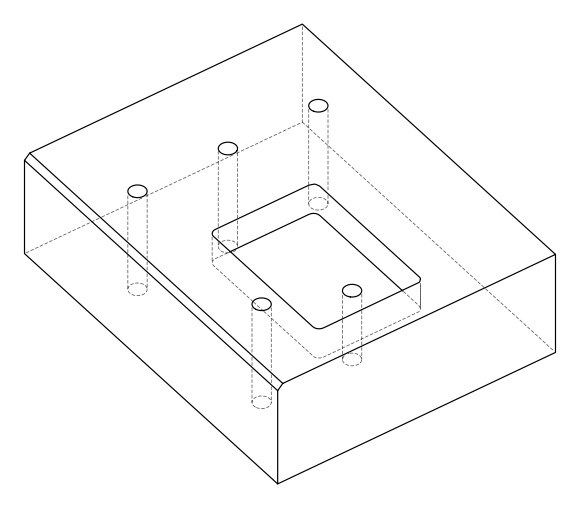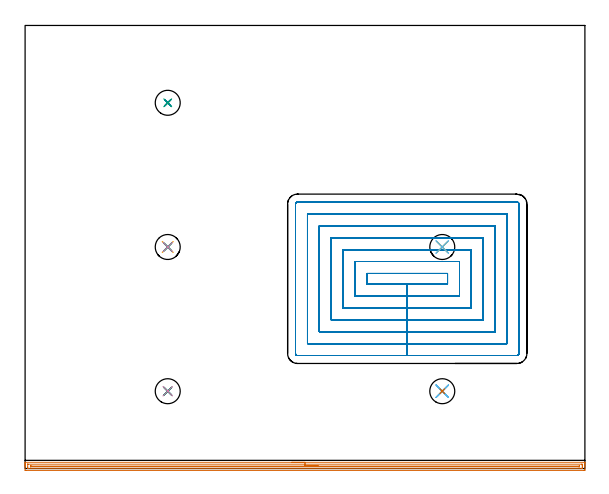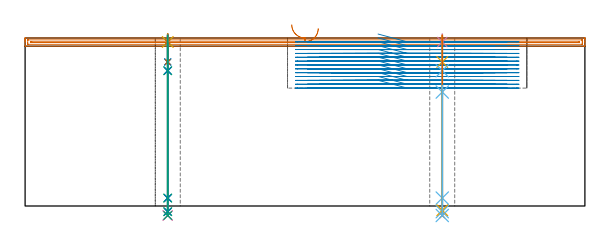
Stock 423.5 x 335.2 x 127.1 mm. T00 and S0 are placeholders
(PLAN: 21 operations, 16 tool changes, 83.5 min)
(1 AREA_MILL | FG_CHAMFER_SURFACE | UGT0205_001 | 10.32 min | 8140 mm3)
(2 MILL_RECTANGULAR_POCKET | POCKET_RECTANGULAR_STRAIGHT | NXT0201_011 | Follow Part, ap 3, ae 75% | 67.09 min | 877034 mm3)
(3 SPOT_DRILL | STEP1HOLE | NXT0321_9005460120000 | 0.05 min | 197 mm3)
(4 SPOT_DRILL_1 | STEP1HOLE_1 | NXT0321_9005460120000 | 0.05 min | 171 mm3)
(5 SPOT_DRILL_2 | STEP1HOLE_2 | NXT0321_9005460120000 | 0.05 min | 153 mm3)
(6 SPOT_DRILL_3 | STEP1HOLE_3 | NXT0321_9005460120000 | 0.06 min | 191 mm3)
(7 SPOT_DRILL_4 | STEP1HOLE_4 | NXT0321_9005460120000 | 0.05 min | 214 mm3)
(8 DRILL_BLIND_HOLE_INTO_CENTER | STEP1HOLE | NXT0301_092 | 0.08 min | 1725 mm3)
(9 GUN_DRILL_THROUGH_HOLE | STEP1HOLE | UGT0307_009 | 0.64 min | 12398 mm3)
(10 DRILL_TO_ENLARGE_THROUGH_HOLE | STEP1HOLE | UGT0301_257 | 0.55 min | 21265 mm3)
(11 DRILL_BLIND_HOLE_INTO_CENTER_1 | STEP1HOLE_1 | NXT0301_092 | 0.08 min | 1748 mm3)
(12 GUN_DRILL_THROUGH_HOLE_1 | STEP1HOLE_1 | UGT0307_009 | 0.64 min | 12457 mm3)
(13 DRILL_TO_ENLARGE_THROUGH_HOLE_1 | STEP1HOLE_1 | UGT0301_257 | 0.55 min | 21230 mm3)
(14 DRILL_BLIND_HOLE_INTO_CENTER_2 | STEP1HOLE_2 | NXT0301_092 | 0.08 min | 1706 mm3)
(15 GUN_DRILL_THROUGH_HOLE_2 | STEP1HOLE_2 | UGT0307_009 | 0.64 min | 12426 mm3)
(16 DRILL_TO_ENLARGE_THROUGH_HOLE_2 | STEP1HOLE_2 | UGT0301_257 | 0.55 min | 21243 mm3)
(17 DRILL_THROUGH_HOLE_INTO_CENTER | STEP1HOLE_3 | NXT0301_065 | 0.39 min | 6049 mm3)
(18 DRILL_TO_ENLARGE_THROUGH_HOLE_3 | STEP1HOLE_3 | UGT0301_257 | 0.4 min | 18797 mm3)
(19 DRILL_BLIND_HOLE_INTO_CENTER_3 | STEP1HOLE_4 | NXT0301_092 | 0.08 min | 1755 mm3)
(20 GUN_DRILL_THROUGH_HOLE_3 | STEP1HOLE_4 | UGT0307_009 | 0.64 min | 12423 mm3)
(21 DRILL_TO_ENLARGE_THROUGH_HOLE_4 | STEP1HOLE_4 | UGT0301_257 | 0.55 min | 21268 mm3)
(TOOL UGT0205_001 | Chamfer Mill 20 x 3 x 45 deg. | D20 FL50 Z2)
(TOOL NXT0201_011 | ENDMILL 12mm [2P460-1200-NA 1630] | D12 FL38 Z6)
(TOOL NXT0321_9005460120000 | NC Spot Drill, 142deg, 12mm, Carbide, Uncoated | D12 PA142 FL30 Z2)
(TOOL NXT0301_092 | Carbide Drill 12.1mm [860.1-1210-061A1-MM 2214] | D12.1 PA140 FL77 Z2)
(TOOL UGT0307_009 | Gun Drill 12 mm | D12 PA130 FL24 Z1)
(TOOL UGT0301_257 | Twist Drill 18.9 mm | D18.9 PA118 FL135 Z2)
(TOOL NXT0301_065 | Carbide Drill 9.4mm [860.1-0940-075A1-MM 2214] | D9.4 PA140 FL98 Z2)
(OP 1 AREA_MILL)
G17 G21 G94 G90
T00 M6
G54
G17 G0 G90 X201.75 Y4.7 S1061 M3
G43 Z137.1 H0
G94 G1 X201.788 Z136.228 F250.
X201.902 Z135.363
X202.091 Z134.512
X202.353 Z133.68
X202.687 Z132.874
X203.09 Z132.1
X203.558 Z131.364
X204.09 Z130.672
X204.679 Z130.029
X205.322 Z129.439
X206.014 Z128.908
X206.75 Z128.44
X207.524 Z128.037
X208.33 Z127.703
X209.162 Z127.441
X210.014 Z127.252
X210.878 Z127.138
X211.75 Z127.1
X423.336
X423.492 Y4.697 Z127.088
X423.494 Y4.695 Z127.086
X423.5 Y4.367 Z126.766
Y4.009 Z126.409
Y3.363 Z125.758
Y2.159 Z124.556
Y1.6 Z123.994
Y-0.766 Z121.631
X423.497 Y-1.045 Z121.351
X423.49 Y-1.491 Z120.905
X423.346 Y-1.495 Z120.902
X422.89 Y-1.5 Z120.9
X0.61
X0.154 Y-1.495 Z120.902
X0.009 Y-1.491 Z120.905
X0. Y-1.045 Z121.351
Y1.6 Z123.994
Y2.159 Z124.556
Y2.482 Z124.878
Y3.04 Z125.437
Y3.363 Z125.758
Y4.009 Z126.409
Y4.367 Z126.766
X0.006 Y4.695 Z127.086
X0.008 Y4.697 Z127.088
X0.164 Y4.7 Z127.1
X211.75
Y3.286 Z125.686
X421.105 Y3.285 Z125.685
X421.185 Y3.284 Z125.684
X421.473 Y3.279 Z125.679
X421.49 Y3.185 Z125.585
X421.497 Y2.976 Z125.376
X421.499 Y2.482 Z124.882
X421.5 Y2.091 Z124.491
Y1.21 Z123.61
X421.499 Y0.718 Z123.118
X421.497 Y0.224 Z122.624
X421.49 Y0.015 Z122.415
X421.473 Y-0.079 Z122.321
X421.184 Y-0.084 Z122.316
X421.105 Y-0.085 Z122.315
X2.395
X2.315 Y-0.084 Z122.316
X2.027 Y-0.079 Z122.321
X2.01 Y0.015 Z122.415
X2.003 Y0.224 Z122.624
X2.001 Y0.718 Z123.118
X2. Y1.109 Z123.509
X2.001 Y2.871 Z125.271
X2.009 Y3.262 Z125.662
X2.011 Y3.28 Z125.68
X2.016 Y3.282 Z125.682
X2.039 Y3.284 Z125.684
X2.09 Y3.285 Z125.685
X2.192 Y3.286 Z125.686
X211.75
Y1.871 Z124.271
X419.045
X419.319 Y1.869 Z124.269
X419.41 Y1.868 Z124.268
X419.475 Y1.865 Z124.265
X419.49 Y1.778 Z124.178
X419.491 Y1.6 Z124.
X419.49 Y1.422 Z123.822
X419.475 Y1.335 Z123.735
X419.41 Y1.332 Z123.732
X419.319 Y1.331 Z123.731
X418.701 Y1.329 Z123.729
X418.426
X4.455
X4.181 Y1.33 Z123.73
X4.09 Y1.332 Z123.732
X4.025 Y1.335 Z123.735
X4.01 Y1.422 Z123.822
X4.005 Y1.6 Z124.
X4.003 Y1.775 Z124.175
X4.01 Y1.837 Z124.237
X4.018 Y1.865 Z124.265
X4.044 Y1.866 Z124.266
X4.181 Y1.869 Z124.269
X4.799 Y1.871 Z124.271
X5.074
X211.75
X212.622 Z124.31
X213.486 Z124.423
X214.338 Z124.612
X215.17 Z124.875
X215.976 Z125.208
X216.75 Z125.611
X217.486 Z126.08
X218.178 Z126.611
X218.821 Z127.2
X219.41 Z127.844
X219.942 Z128.536
X220.41 Z129.271
X220.813 Z130.045
X221.147 Z130.851
X221.409 Z131.683
X221.598 Z132.535
X221.712 Z133.4
X221.75 Z134.271
G0 Z137.1
M5
M2
(OP 2 MILL_RECTANGULAR_POCKET)
G17 G21 G94 G90
T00 M6
G54
G17 G0 G90 X267.024 Y139.5 S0 M3
G43 Z137.1 H1
Z130.1
G94 G1 X289.1 Z124.185 F250.
X319.6 F500.
Y147.6
X258.6
Y139.5
X289.1
Y130.5
X328.6
Y156.6
X249.6
Y130.5
X289.1
Y121.5
X337.6
Y165.6
X240.6
Y121.5
X289.1
Y112.5
X346.6
Y174.6
X231.6
Y112.5
X289.1
Y103.5
X355.6
Y183.6
X222.6
Y103.5
X289.1
Y94.5
X364.6
Y192.6
X213.6
Y94.5
X289.1
Y85.5
X372.1
G3 X373.6 Y87. R1.5
G1 Y200.1
G3 X372.1 Y201.6 R1.5
G1 X206.1
G3 X204.6 Y200.1 R1.5
G1 Y87.
G3 X206.1 Y85.5 R1.5
G1 X289.1
X290.1
G0 X267.024 Y139.5 Z127.185
G1 X289.1 Z121.269 F250.
X319.6 F500.
Y147.6
X258.6
Y139.5
X289.1
Y130.5
X328.6
Y156.6
X249.6
Y130.5
X289.1
Y121.5
X337.6
Y165.6
X240.6
Y121.5
X289.1
Y112.5
X346.6
Y174.6
X231.6
Y112.5
X289.1
Y103.5
X355.6
Y183.6
X222.6
Y103.5
X289.1
Y94.5
X364.6
Y192.6
X213.6
Y94.5
X289.1
Y85.5
X372.1
G3 X373.6 Y87. R1.5
G1 Y200.1
G3 X372.1 Y201.6 R1.5
G1 X206.1
G3 X204.6 Y200.1 R1.5
G1 Y87.
G3 X206.1 Y85.5 R1.5
G1 X289.1
X290.1
G0 X267.024 Y139.5 Z124.269
G1 X289.1 Z118.354 F250.
X319.6 F500.
Y147.6
X258.6
Y139.5
X289.1
Y130.5
X328.6
Y156.6
X249.6
Y130.5
X289.1
Y121.5
X337.6
Y165.6
X240.6
Y121.5
X289.1
Y112.5
X346.6
Y174.6
X231.6
Y112.5
X289.1
Y103.5
X355.6
Y183.6
X222.6
Y103.5
X289.1
Y94.5
X364.6
Y192.6
X213.6
Y94.5
X289.1
Y85.5
X372.1
G3 X373.6 Y87. R1.5
G1 Y200.1
G3 X372.1 Y201.6 R1.5
G1 X206.1
G3 X204.6 Y200.1 R1.5
G1 Y87.
G3 X206.1 Y85.5 R1.5
G1 X289.1
X290.1
G0 X267.024 Y139.5 Z121.354
G1 X289.1 Z115.438 F250.
X319.6 F500.
Y147.6
X258.6
Y139.5
X289.1
Y130.5
X328.6
Y156.6
X249.6
Y130.5
X289.1
Y121.5
X337.6
Y165.6
X240.6
Y121.5
X289.1
Y112.5
X346.6
Y174.6
X231.6
Y112.5
X289.1
Y103.5
X355.6
Y183.6
X222.6
Y103.5
X289.1
Y94.5
X364.6
Y192.6
X213.6
Y94.5
X289.1
Y85.5
X372.1
G3 X373.6 Y87. R1.5
G1 Y200.1
G3 X372.1 Y201.6 R1.5
G1 X206.1
G3 X204.6 Y200.1 R1.5
G1 Y87.
G3 X206.1 Y85.5 R1.5
G1 X289.1
X290.1
G0 X267.024 Y139.5 Z118.438
G1 X289.1 Z112.523 F250.
X319.6 F500.
Y147.6
X258.6
Y139.5
X289.1
Y130.5
X328.6
Y156.6
X249.6
Y130.5
X289.1
Y121.5
X337.6
Y165.6
X240.6
Y121.5
X289.1
Y112.5
X346.6
Y174.6
X231.6
Y112.5
X289.1
Y103.5
X355.6
Y183.6
X222.6
Y103.5
X289.1
Y94.5
X364.6
Y192.6
X213.6
Y94.5
X289.1
Y85.5
X372.1
G3 X373.6 Y87. R1.5
G1 Y200.1
G3 X372.1 Y201.6 R1.5
G1 X206.1
G3 X204.6 Y200.1 R1.5
G1 Y87.
G3 X206.1 Y85.5 R1.5
G1 X289.1
X290.1
G0 X267.024 Y139.5 Z115.523
G1 X289.1 Z109.608 F250.
X319.6 F500.
Y147.6
X258.6
Y139.5
X289.1
Y130.5
X328.6
Y156.6
X249.6
Y130.5
X289.1
Y121.5
X337.6
Y165.6
X240.6
Y121.5
X289.1
Y112.5
X346.6
Y174.6
X231.6
Y112.5
X289.1
Y103.5
X355.6
Y183.6
X222.6
Y103.5
X289.1
Y94.5
X364.6
Y192.6
X213.6
Y94.5
X289.1
Y85.5
X372.1
G3 X373.6 Y87. R1.5
G1 Y200.1
G3 X372.1 Y201.6 R1.5
G1 X206.1
G3 X204.6 Y200.1 R1.5
G1 Y87.
G3 X206.1 Y85.5 R1.5
G1 X289.1
X290.1
G0 X267.024 Y139.5 Z112.608
G1 X289.1 Z106.692 F250.
X319.6 F500.
Y147.6
X258.6
Y139.5
X289.1
Y130.5
X328.6
Y156.6
X249.6
Y130.5
X289.1
Y121.5
X337.6
Y165.6
X240.6
Y121.5
X289.1
Y112.5
X346.6
Y174.6
X231.6
Y112.5
X289.1
Y103.5
X355.6
Y183.6
X222.6
Y103.5
X289.1
Y94.5
X364.6
Y192.6
X213.6
Y94.5
X289.1
Y85.5
X372.1
G3 X373.6 Y87. R1.5
G1 Y200.1
G3 X372.1 Y201.6 R1.5
G1 X206.1
G3 X204.6 Y200.1 R1.5
G1 Y87.
G3 X206.1 Y85.5 R1.5
G1 X289.1
X290.1
G0 X267.024 Y139.5 Z109.692
G1 X289.1 Z103.777 F250.
X319.6 F500.
Y147.6
X258.6
Y139.5
X289.1
Y130.5
X328.6
Y156.6
X249.6
Y130.5
X289.1
Y121.5
X337.6
Y165.6
X240.6
Y121.5
X289.1
Y112.5
X346.6
Y174.6
X231.6
Y112.5
X289.1
Y103.5
X355.6
Y183.6
X222.6
Y103.5
X289.1
Y94.5
X364.6
Y192.6
X213.6
Y94.5
X289.1
Y85.5
X372.1
G3 X373.6 Y87. R1.5
G1 Y200.1
G3 X372.1 Y201.6 R1.5
G1 X206.1
G3 X204.6 Y200.1 R1.5
G1 Y87.
G3 X206.1 Y85.5 R1.5
G1 X289.1
X290.1
G0 X267.024 Y139.5 Z106.777
G1 X289.1 Z100.862 F250.
X319.6 F500.
Y147.6
X258.6
Y139.5
X289.1
Y130.5
X328.6
Y156.6
X249.6
Y130.5
X289.1
Y121.5
X337.6
Y165.6
X240.6
Y121.5
X289.1
Y112.5
X346.6
Y174.6
X231.6
Y112.5
X289.1
Y103.5
X355.6
Y183.6
X222.6
Y103.5
X289.1
Y94.5
X364.6
Y192.6
X213.6
Y94.5
X289.1
Y85.5
X372.1
G3 X373.6 Y87. R1.5
G1 Y200.1
G3 X372.1 Y201.6 R1.5
G1 X206.1
G3 X204.6 Y200.1 R1.5
G1 Y87.
G3 X206.1 Y85.5 R1.5
G1 X289.1
X290.1
G0 X267.024 Y139.5 Z103.862
G1 X289.1 Z97.946 F250.
X319.6 F500.
Y147.6
X258.6
Y139.5
X289.1
Y130.5
X328.6
Y156.6
X249.6
Y130.5
X289.1
Y121.5
X337.6
Y165.6
X240.6
Y121.5
X289.1
Y112.5
X346.6
Y174.6
X231.6
Y112.5
X289.1
Y103.5
X355.6
Y183.6
X222.6
Y103.5
X289.1
Y94.5
X364.6
Y192.6
X213.6
Y94.5
X289.1
Y85.5
X372.1
G3 X373.6 Y87. R1.5
G1 Y200.1
G3 X372.1 Y201.6 R1.5
G1 X206.1
G3 X204.6 Y200.1 R1.5
G1 Y87.
G3 X206.1 Y85.5 R1.5
G1 X289.1
X290.1
G0 X267.024 Y139.5 Z100.946
G1 X289.1 Z95.031 F250.
X319.6 F500.
Y147.6
X258.6
Y139.5
X289.1
Y130.5
X328.6
Y156.6
X249.6
Y130.5
X289.1
Y121.5
X337.6
Y165.6
X240.6
Y121.5
X289.1
Y112.5
X346.6
Y174.6
X231.6
Y112.5
X289.1
Y103.5
X355.6
Y183.6
X222.6
Y103.5
X289.1
Y94.5
X364.6
Y192.6
X213.6
Y94.5
X289.1
Y85.5
X372.1
G3 X373.6 Y87. R1.5
G1 Y200.1
G3 X372.1 Y201.6 R1.5
G1 X206.1
G3 X204.6 Y200.1 R1.5
G1 Y87.
G3 X206.1 Y85.5 R1.5
G1 X289.1
X290.1
G0 X267.024 Y139.5 Z98.031
G1 X289.1 Z92.115 F250.
X319.6 F500.
Y147.6
X258.6
Y139.5
X289.1
Y130.5
X328.6
Y156.6
X249.6
Y130.5
X289.1
Y121.5
X337.6
Y165.6
X240.6
Y121.5
X289.1
Y112.5
X346.6
Y174.6
X231.6
Y112.5
X289.1
Y103.5
X355.6
Y183.6
X222.6
Y103.5
X289.1
Y94.5
X364.6
Y192.6
X213.6
Y94.5
X289.1
Y85.5
X372.1
G3 X373.6 Y87. R1.5
G1 Y200.1
G3 X372.1 Y201.6 R1.5
G1 X206.1
G3 X204.6 Y200.1 R1.5
G1 Y87.
G3 X206.1 Y85.5 R1.5
G1 X289.1
X290.1
G0 X267.024 Y139.5 Z95.115
G1 X289.1 Z89.2 F250.
X319.6 F500.
Y147.6
X258.6
Y139.5
X289.1
Y130.5
X328.6
Y156.6
X249.6
Y130.5
X289.1
Y121.5
X337.6
Y165.6
X240.6
Y121.5
X289.1
Y112.5
X346.6
Y174.6
X231.6
Y112.5
X289.1
Y103.5
X355.6
Y183.6
X222.6
Y103.5
X289.1
Y94.5
X364.6
Y192.6
X213.6
Y94.5
X289.1
Y85.5
X372.1
G3 X373.6 Y87. R1.5
G1 Y200.1
G3 X372.1 Y201.6 R1.5
G1 X206.1
G3 X204.6 Y200.1 R1.5
G1 Y87.
G3 X206.1 Y85.5 R1.5
G1 X289.1
X290.1
G0 Z137.1
M5
M2
(OP 3 SPOT_DRILL)
G17 G21 G94 G90
T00 M6
G54
G17 G0 G90 X107.9 Y58.5 S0 M3
G43 Z137.1 H0
G94 G81 G98 Z124.1 F250. R130.1
G80
M5
M2
(OP 4 SPOT_DRILL_1)
G17 G21 G94 G90
T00 M6
G54
G17 G0 G90 X315.6 Y58.5 S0 M3
G43 Z137.1 H0
G94 G81 G98 Z124.1 F250. R130.1
G80
M5
M2
(OP 5 SPOT_DRILL_2)
G17 G21 G94 G90
T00 M6
G54
G17 G0 G90 X107.9 Y167.6 S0 M3
G43 Z137.1 H0
G94 G81 G98 Z124.1 F250. R130.1
G80
M5
M2
(OP 6 SPOT_DRILL_3)
G17 G21 G94 G90
T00 M6
G54
G17 G0 G90 X315.6 Y167.6 S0 M3
G43 Z137.1 H0
G94 G81 G98 Z86.2 F250. R92.2
G80
M5
M2
(OP 7 SPOT_DRILL_4)
G17 G21 G94 G90
T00 M6
G54
G17 G0 G90 X107.9 Y276.7 S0 M3
G43 Z137.1 H0
G94 G81 G98 Z124.1 F250. R130.1
G80
M5
M2
(OP 8 DRILL_BLIND_HOLE_INTO_CENTER)
G17 G21 G94 G90
T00 M6
G54
G17 G0 G90 X107.9 Y58.5 S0 M3
G43 Z137.1 H1
G94 G81 G98 Z108.95 F250. R129.1
G80
M5
M2
(OP 9 GUN_DRILL_THROUGH_HOLE)
G17 G21 G94 G90
T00 M6
G54
G17 G0 G90 X107.9 Y58.5 M8
G43 Z137.1 H0
Z123.183
S716 M3
G94 G1 Z102.336 F125. M26
G4 X.084
Z6. F250.
G4 X.084
Z-4.298 F125.
G4 X.084
M5
M9
G0 Z123.183
Z137.1
M2
(OP 10 DRILL_TO_ENLARGE_THROUGH_HOLE)
G17 G21 G94 G90
T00 M6
G54
G17 G0 G90 X107.9 Y58.5 S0 M3
G43 Z137.1 H0
G94 G73 G98 Z-7.178 F250. Q16.785 R129.1
G80
M5
M2
(OP 11 DRILL_BLIND_HOLE_INTO_CENTER_1)
G17 G21 G94 G90
T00 M6
G54
G17 G0 G90 X315.6 Y58.5 S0 M3
G43 Z137.1 H1
G94 G81 G98 Z108.95 F250. R129.1
G80
M5
M2
(OP 12 GUN_DRILL_THROUGH_HOLE_1)
G17 G21 G94 G90
T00 M6
G54
G17 G0 G90 X315.6 Y58.5 M8
G43 Z137.1 H0
Z123.183
S716 M3
G94 G1 Z102.336 F125. M26
G4 X.084
Z6. F250.
G4 X.084
Z-4.298 F125.
G4 X.084
M5
M9
G0 Z123.183
Z137.1
M2
(OP 13 DRILL_TO_ENLARGE_THROUGH_HOLE_1)
G17 G21 G94 G90
T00 M6
G54
G17 G0 G90 X315.6 Y58.5 S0 M3
G43 Z137.1 H0
G94 G73 G98 Z-7.178 F250. Q16.785 R129.1
G80
M5
M2
(OP 14 DRILL_BLIND_HOLE_INTO_CENTER_2)
G17 G21 G94 G90
T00 M6
G54
G17 G0 G90 X107.9 Y167.6 S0 M3
G43 Z137.1 H1
G94 G81 G98 Z108.95 F250. R129.1
G80
M5
M2
(OP 15 GUN_DRILL_THROUGH_HOLE_2)
G17 G21 G94 G90
T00 M6
G54
G17 G0 G90 X107.9 Y167.6 M8
G43 Z137.1 H0
Z123.183
S716 M3
G94 G1 Z102.336 F125. M26
G4 X.084
Z6. F250.
G4 X.084
Z-4.298 F125.
G4 X.084
M5
M9
G0 Z123.183
Z137.1
M2
(OP 16 DRILL_TO_ENLARGE_THROUGH_HOLE_2)
G17 G21 G94 G90
T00 M6
G54
G17 G0 G90 X107.9 Y167.6 S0 M3
G43 Z137.1 H0
G94 G73 G98 Z-7.178 F250. Q16.785 R129.1
G80
M5
M2
(OP 17 DRILL_THROUGH_HOLE_INTO_CENTER)
G17 G21 G94 G90
T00 M6
G54
G17 G0 G90 X315.6 Y167.6 S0 M3
G43 Z137.1 H1
G94 G73 G98 Z-3.211 F250. Q9.241 R91.2
G80
M5
M2
(OP 18 DRILL_TO_ENLARGE_THROUGH_HOLE_3)
G17 G21 G94 G90
T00 M6
G54
G17 G0 G90 X315.6 Y167.6 S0 M3
G43 Z137.1 H0
G94 G73 G98 Z-7.178 F250. Q16.063 R91.2
G80
M5
M2
(OP 19 DRILL_BLIND_HOLE_INTO_CENTER_3)
G17 G21 G94 G90
T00 M6
G54
G17 G0 G90 X107.9 Y276.7 S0 M3
G43 Z137.1 H1
G94 G81 G98 Z108.95 F250. R129.1
G80
M5
M2
(OP 20 GUN_DRILL_THROUGH_HOLE_3)
G17 G21 G94 G90
T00 M6
G54
G17 G0 G90 X107.9 Y276.7 M8
G43 Z137.1 H0
Z123.183
S716 M3
G94 G1 Z102.336 F125. M26
G4 X.084
Z6. F250.
G4 X.084
Z-4.298 F125.
G4 X.084
M5
M9
G0 Z123.183
Z137.1
M2
(OP 21 DRILL_TO_ENLARGE_THROUGH_HOLE_4)
G17 G21 G94 G90
T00 M6
G54
G17 G0 G90 X107.9 Y276.7 S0 M3
G43 Z137.1 H0
G94 G73 G98 Z-7.178 F250. Q16.785 R129.1
G80
M5
M2
